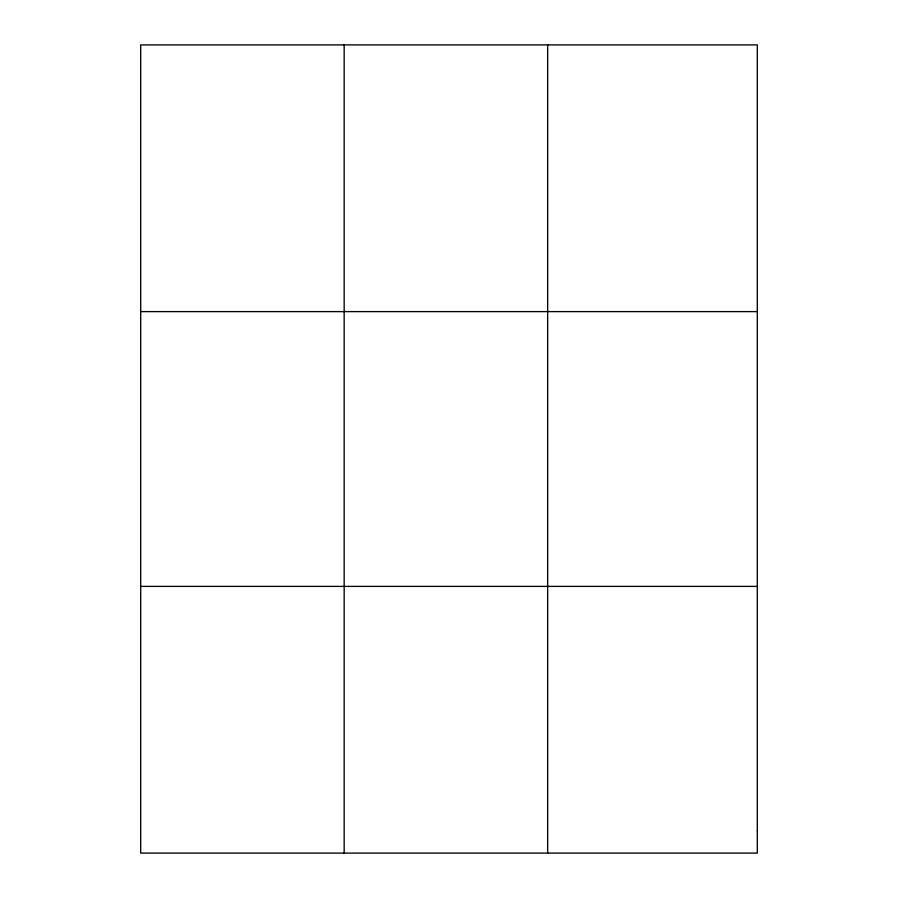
<?xml version="1.0" encoding="UTF-8"?>
<svg xmlns="http://www.w3.org/2000/svg" width="898" height="898" viewBox="0 0 898 898"><rect width="100%" height="100%" fill="white"/><g stroke="black" fill="none" stroke-linecap="round" stroke-linejoin="round"><path stroke-width="1.35" d="M344.17 853.1L344.17 44.9M547.657 853.1L547.657 44.9M140.694 311.606L757.306 311.606M140.694 586.394L757.306 586.394M757.306 830.875L757.306 853.1L140.694 853.1L140.694 44.9L757.306 44.9L757.306 830.875"/></g></svg>
